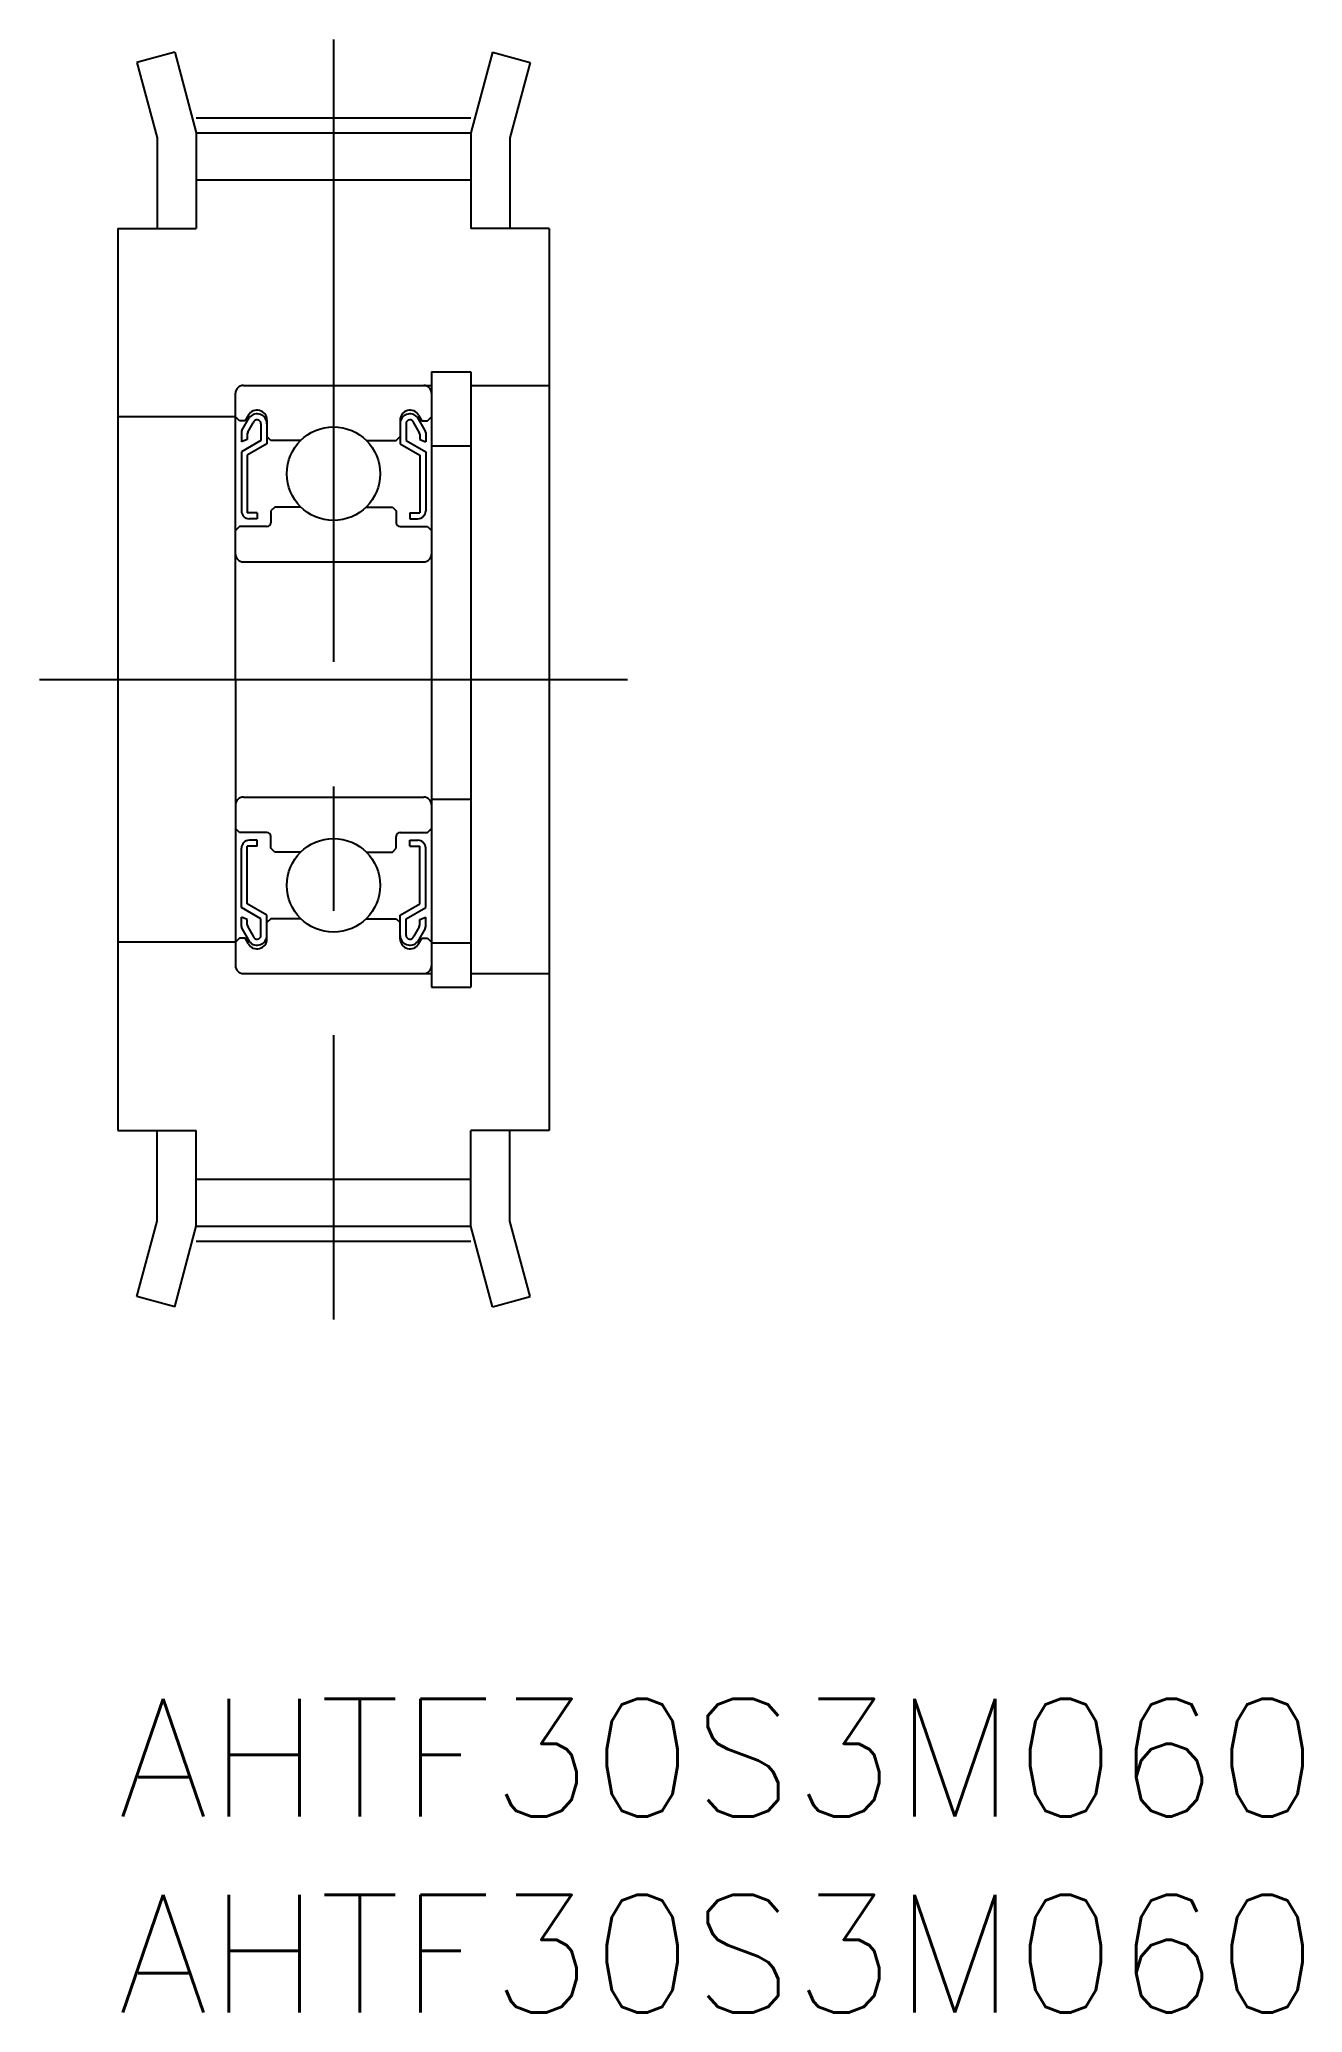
# Model space of a CAD drawing. Extents: x -2 to 30.2, y -8 to 42.3.
import ezdxf

# ---------------------------------------------------------------- set-up
doc = ezdxf.new("R2010")
doc.units = 0
doc.header["$LTSCALE"] = 0.5
doc.linetypes.add('CENTER', pattern=[50.8, 31.75, -6.35, 6.35, -6.35])
for name, color, linetype in [('MSM_CENTER', 1, 'CENTER'), ('MSM_CONTINUOUS', 7, 'CONTINUOUS'), ('MSM_PART_NUMBER', 7, 'CONTINUOUS')]:
    doc.layers.add(name, color=color, linetype=linetype)
doc.styles.get("Standard").update_dxf_attribs({"font": 'txt.shx', "height": 3, "bigfont": 'bigfont.shx'})

# ---------------------------------------------------------------- blocks, each defined once
blk = doc.blocks.new('*U3')
at = {"layer": 'MSM_PART_NUMBER'}
blk.add_text('AHTF30S3M060', height=3, dxfattribs=at).set_placement((0, -3))
blk = doc.blocks.new('*U4')
at = {"layer": 'MSM_PART_NUMBER'}
blk.add_text('AHTF30S3M060', height=3, dxfattribs=at).set_placement((0, -8))

msp = doc.modelspace()

# ---------------------------------------------------------------- linework, layer by layer
at = {"layer": 'MSM_CENTER'}
for p, q in [((5.5, 42.325), (5.5, 9.675)), ((2, 40.325), (9, 40.325)), ((-2, 26), (13, 26)), ((2, 11.675), (9, 11.675))]:
    msp.add_line(p, q, dxfattribs=at)
at = {"layer": 'MSM_CONTINUOUS'}
for p, q in [((1.449, 42), (0.483, 41.741)), ((1.449, 42), (2, 39.945)), ((9.551, 42), (9, 39.945)), ((9.551, 42), (10.517, 41.741)), ((0.483, 41.741), (1, 39.813)), ((10.517, 41.741), (10, 39.813)), ((1, 39.813), (1, 37.5)), ((2, 39.945), (9, 39.945)), ((2, 39.945), (2, 37.5)), ((9, 39.945), (9, 37.5)), ((10, 39.813), (10, 37.5)), ((2, 38.745), (9, 38.745)), ((0, 37.5), (0, 14.5)), ((0, 37.5), (2, 37.5)), ((11, 37.5), (9, 37.5)), ((11, 37.5), (11, 14.5)), ((8, 33.85), (9, 33.85)), ((8, 33.85), (8, 18.15)), ((9, 33.85), (9, 18.15)), ((3, 26), (3, 33.3)), ((3.2, 33.5), (8, 33.5)), ((9, 33.5), (11, 33.5)), ((3.333, 32.745), (3.25, 32.6)), ((7.667, 32.745), (7.75, 32.6)), ((3, 32.7), (0, 32.7)), ((3.1, 32.6), (3, 32.7)), ((3.25, 32.6), (3.1, 32.6)), ((3.15, 32.297), (3.15, 32.064)), ((3.163, 32.347), (3.361, 32.688)), ((3.3, 32.256), (3.3, 32.118)), ((3.313, 32.306), (3.453, 32.547)), ((3.65, 32.525), (3.65, 32.1)), ((3.8, 32.62), (3.8, 32.2)), ((3.8, 32.525), (3.8, 32.013)), ((7.2, 32.62), (7.2, 32.2)), ((7.2, 32.525), (7.2, 32.013)), ((7.35, 32.525), (7.35, 32.1)), ((7.687, 32.306), (7.547, 32.547)), ((7.837, 32.347), (7.639, 32.688)), ((7.7, 32.256), (7.7, 32.118)), ((7.75, 32.6), (7.9, 32.6)), ((7.85, 32.297), (7.85, 32.064)), ((7.9, 32.6), (8, 32.7)), ((3.3, 32.118), (3.15, 32.064)), ((3.65, 32.1), (3.15, 31.811)), ((3.15, 31.811), (3.15, 30.3)), ((3.8, 32.013), (3.3, 31.725)), ((3.3, 31.725), (3.3, 30.25)), ((3.9, 32.1), (3.8, 32.2)), ((4.666, 32.1), (3.9, 32.1)), ((6.334, 32.1), (7.1, 32.1)), ((7.1, 32.1), (7.2, 32.2)), ((7.2, 32.013), (7.7, 31.725)), ((7.35, 32.1), (7.85, 31.811)), ((7.7, 32.118), (7.85, 32.064)), ((7.7, 31.725), (7.7, 30.25)), ((7.85, 31.811), (7.85, 30.3)), ((9, 31.95), (8, 31.95)), ((3.55, 30.25), (3.3, 30.25)), ((3.55, 30.25), (3.55, 30.1)), ((4, 30.4), (3.9, 30.3)), ((3.9, 30.3), (3.9, 30)), ((4.666, 30.4), (4, 30.4)), ((6.334, 30.4), (7, 30.4)), ((7, 30.4), (7.1, 30.3)), ((7.1, 30.3), (7.1, 30)), ((7.45, 30.25), (7.7, 30.25)), ((7.45, 30.25), (7.45, 30.1)), ((3.1, 29.9), (3, 29.8)), ((3.8, 29.9), (3.1, 29.9)), ((3.55, 30.1), (3.35, 30.1)), ((7.2, 29.9), (7.9, 29.9)), ((7.45, 30.1), (7.65, 30.1)), ((7.9, 29.9), (8, 29.8)), ((3, 29.65), (3, 29.65)), ((3.2, 29), (7.8, 29)), ((3, 27.825), (3, 27.825)), ((3, 26), (3, 18.7)), ((3.2, 23), (7.8, 23)), ((9, 22.938), (8, 22.938)), ((3.1, 22.1), (3, 22.2)), ((7.9, 22.1), (8, 22.2)), ((3.8, 22.1), (3.1, 22.1)), ((3.15, 20.189), (3.15, 21.7)), ((3.3, 20.275), (3.3, 21.75)), ((3.55, 21.75), (3.3, 21.75)), ((3.55, 21.9), (3.35, 21.9)), ((3.55, 21.75), (3.55, 21.9)), ((3.9, 21.7), (3.9, 22)), ((4, 21.6), (3.9, 21.7)), ((7, 21.6), (7.1, 21.7)), ((7.1, 21.7), (7.1, 22)), ((7.2, 22.1), (7.9, 22.1)), ((7.45, 21.9), (7.65, 21.9)), ((7.45, 21.75), (7.45, 21.9)), ((7.45, 21.75), (7.7, 21.75)), ((7.7, 20.275), (7.7, 21.75)), ((7.85, 20.189), (7.85, 21.7)), ((4.666, 21.6), (4, 21.6)), ((6.334, 21.6), (7, 21.6)), ((3.65, 19.9), (3.15, 20.189)), ((3.8, 19.987), (3.3, 20.275)), ((7.2, 19.987), (7.7, 20.275)), ((7.35, 19.9), (7.85, 20.189)), ((3.3, 19.882), (3.15, 19.936)), ((3.15, 19.703), (3.15, 19.936)), ((3.163, 19.653), (3.361, 19.312)), ((3.3, 19.744), (3.3, 19.882)), ((3.313, 19.694), (3.453, 19.453)), ((3.65, 19.475), (3.65, 19.9)), ((3.8, 19.475), (3.8, 19.987)), ((3.9, 19.9), (3.8, 19.8)), ((3.8, 19.38), (3.8, 19.8)), ((4.666, 19.9), (3.9, 19.9)), ((6.334, 19.9), (7.1, 19.9)), ((7.1, 19.9), (7.2, 19.8)), ((7.2, 19.475), (7.2, 19.987)), ((7.2, 19.38), (7.2, 19.8)), ((7.35, 19.475), (7.35, 19.9)), ((7.687, 19.694), (7.547, 19.453)), ((7.837, 19.653), (7.639, 19.312)), ((7.7, 19.882), (7.85, 19.936)), ((7.7, 19.744), (7.7, 19.882)), ((7.85, 19.703), (7.85, 19.936)), ((3, 19.3), (0, 19.3)), ((3.1, 19.4), (3, 19.3)), ((3.25, 19.4), (3.1, 19.4)), ((3.333, 19.255), (3.25, 19.4)), ((7.667, 19.255), (7.75, 19.4)), ((7.75, 19.4), (7.9, 19.4)), ((7.9, 19.4), (8, 19.3)), ((9, 19.278), (8, 19.278)), ((3.2, 18.5), (8, 18.5)), ((8, 18.15), (9, 18.15)), ((9, 18.5), (11, 18.5)), ((0, 14.5), (2, 14.5)), ((1, 12.187), (1, 14.5)), ((2, 12.055), (2, 14.5)), ((9, 12.055), (9, 14.5)), ((11, 14.5), (9, 14.5)), ((10, 12.187), (10, 14.5)), ((2, 13.255), (9, 13.255)), ((0.483, 10.259), (1, 12.187)), ((10.517, 10.259), (10, 12.187)), ((1.449, 10), (2, 12.055)), ((2, 12.055), (9, 12.055)), ((9.551, 10), (9, 12.055)), ((1.449, 10), (0.483, 10.259)), ((9.551, 10), (10.517, 10.259))]:
    msp.add_line(p, q, dxfattribs=at)
for centre in [(5.5, 31.25), (5.5, 20.75)]:
    msp.add_circle(centre, 1.191, dxfattribs=at)
for centre, radius, start, end in [((3.2, 33.3), 0.2, 90, 180), ((7.8, 33.3), 0.2, 0, 90), ((3.55, 32.62), 0.25, 359.9996, 150.0002), ((3.55, 32.525), 0.25, 0, 139.1944), ((7.45, 32.62), 0.25, 29.9998, 180.0004), ((7.45, 32.525), 0.25, 40.8056, 180), ((3.25, 32.297), 0.1, 150.0003, 180.0006), ((3.4, 32.256), 0.1, 150.0003, 180.0006), ((3.55, 32.525), 0.1, 0, 167.1249), ((7.45, 32.525), 0.1, 12.8751, 180), ((7.6, 32.256), 0.1, 359.9994, 29.9997), ((7.75, 32.297), 0.1, 359.9994, 29.9997), ((3.35, 30.3), 0.2, 180.0003, 270.0003), ((7.65, 30.3), 0.2, 269.9997, 359.9997), ((3.8, 30), 0.1, 270.0006, 0), ((7.2, 30), 0.1, 180, 269.9994), ((3.2, 29.2), 0.2, 180, 270), ((7.8, 29.2), 0.2, 270, 0), ((3.2, 22.8), 0.2, 90, 180), ((7.8, 22.8), 0.2, 0, 90), ((3.35, 21.7), 0.2, 89.9997, 179.9997), ((3.8, 22), 0.1, 0, 89.9994), ((7.2, 22), 0.1, 90.0006, 180), ((7.65, 21.7), 0.2, 0.0003, 90.0003), ((3.25, 19.703), 0.1, 179.9994, 209.9997), ((3.4, 19.744), 0.1, 179.9994, 209.9997), ((7.6, 19.744), 0.1, 330.0003, 0.0006), ((7.75, 19.703), 0.1, 330.0003, 0.0006), ((3.55, 19.38), 0.25, 209.9998, 0.0004), ((3.55, 19.475), 0.25, 220.8056, 0), ((3.55, 19.475), 0.1, 192.8751, 0), ((7.45, 19.475), 0.25, 180, 319.1944), ((7.45, 19.38), 0.25, 179.9996, 330.0002), ((7.45, 19.475), 0.1, 180, 347.1249), ((3.2, 18.7), 0.2, 180, 270), ((7.8, 18.7), 0.2, 270, 0)]:
    msp.add_arc(centre, radius, start, end, dxfattribs=at)

# ---------------------------------------------------------------- block references
for name in ['*U3', '*U4']:
    msp.add_blockref(name, (0, 0), dxfattribs=at)

doc.saveas('drawing.dxf')
